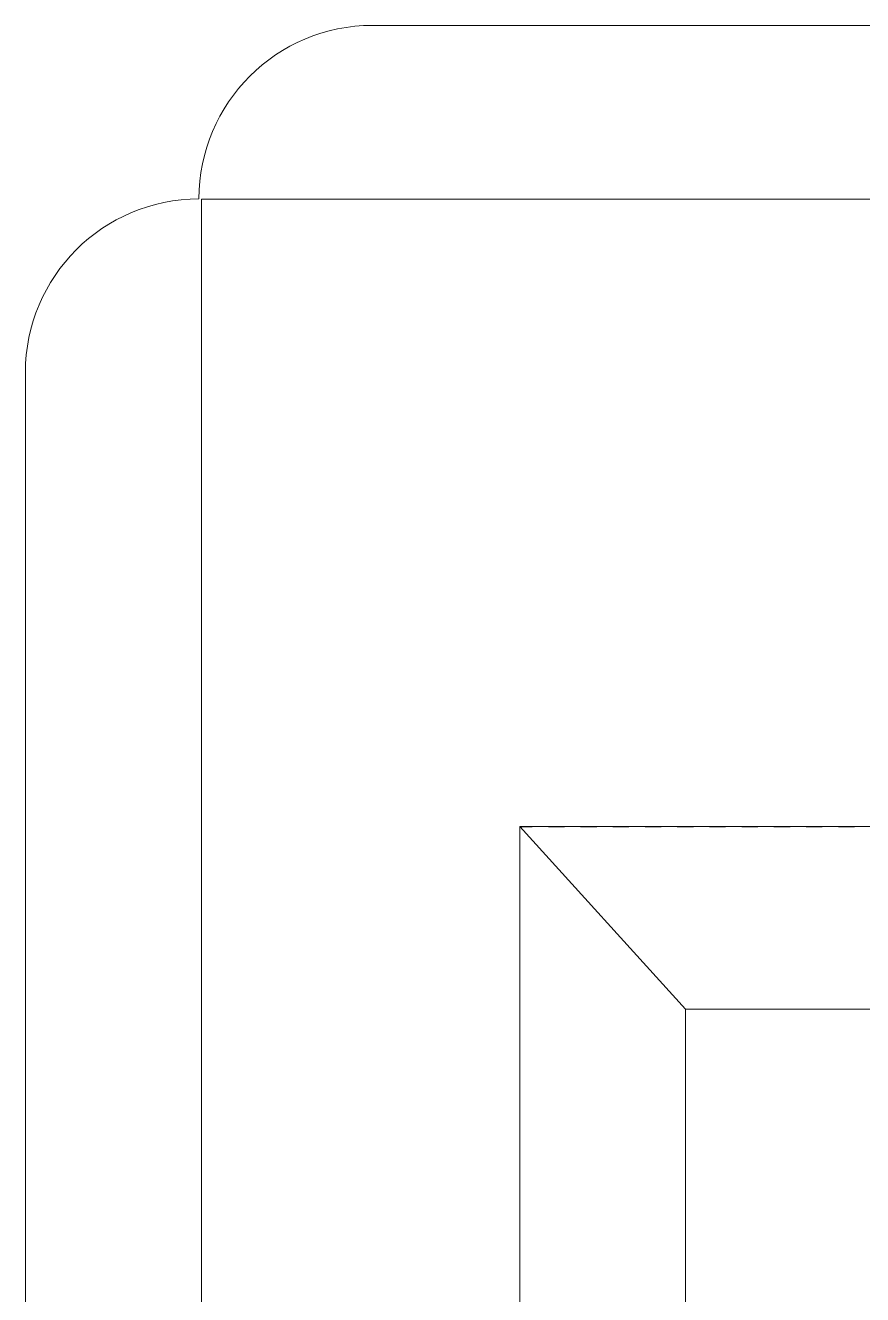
# Model space of a CAD drawing. Header units: millimetres. Extents: x 11 to 203, y -134 to -23.
# Drawn here: x 11 to 47.7, y -78.3 to -22.7 of the extents above; entities that cross this region are included whole.
import ezdxf

# ---------------------------------------------------------------- set-up
doc = ezdxf.new("R2010")
doc.units = ezdxf.units.MM
doc.header["$MEASUREMENT"] = 0
doc.linetypes.add('AI-Linetype-0', pattern=[1.411111, 0.705556, -0.705556])
doc.linetypes.add('AI-Linetype-3', pattern=[1.411111, 0.705556, -0.705556])
doc.layers.add('Layer 3', color=7, linetype='Continuous', lineweight=0)

# ---------------------------------------------------------------- blocks, each defined once
blk = doc.blocks.new('Block_1')
at = {"layer": 'Layer 3', "color": 250, "lineweight": 0}
for p, q in [((18.697, -30.339), (19.05, -30.339)), ((18.697, -30.692), (18.697, -30.339))]:
    blk.add_line(p, q, dxfattribs=at)
at = {"layer": 'Layer 3', "color": 250, "linetype": 'AI-Linetype-0', "lineweight": 0}
blk.add_line((19.756, -30.339), (194.381, -30.339), dxfattribs=at)
at = {"layer": 'Layer 3', "color": 250, "linetype": 'AI-Linetype-3', "lineweight": 0}
blk.add_line((18.697, -125.236), (18.697, -31.044), dxfattribs=at)
blk = doc.blocks.new('Block_0')
at = {"layer": 'Layer 3'}
blk.add_lwpolyline([(18.697, -30.339), (195.086, -30.339), (195.086, -126.294), (18.697, -126.294), (18.697, -30.339)], dxfattribs=at)
blk.add_blockref('Block_1', (0, 0), dxfattribs=at)
blk = doc.blocks.new('Block_3')
at = {"layer": 'Layer 3', "color": 250, "lineweight": 0}
for points, knots in [([(32.639, -57.979), (32.639, -57.979), (32.636, -57.979), (32.636, -57.979), (32.636, -57.979), (32.636, -57.822), (32.636, -57.822), (32.636, -57.822), (33.187, -57.822), (33.187, -57.822), (33.187, -57.822), (33.187, -57.825), (33.187, -57.825), (33.187, -57.825), (32.639, -57.825), (32.639, -57.825), (32.639, -57.825), (32.639, -57.979), (32.639, -57.979)], [0, 0, 0, 0, 1, 1, 1, 2, 2, 2, 3, 3, 3, 4, 4, 4, 5, 5, 5, 6, 6, 6, 6]), ([(73.637, -98.824), (73.637, -98.824), (32.637, -98.824), (32.637, -98.824), (32.637, -98.824), (32.637, -57.824), (32.637, -57.824), (32.637, -57.824), (73.637, -57.824), (73.637, -57.824), (73.637, -57.824), (73.637, -98.824), (73.637, -98.824)], [0, 0, 0, 0, 1, 1, 1, 2, 2, 2, 3, 3, 3, 4, 4, 4, 4]), ([(34.598, -57.825), (34.598, -57.825), (33.893, -57.825), (33.893, -57.825), (33.893, -57.825), (33.893, -57.822), (33.893, -57.822), (33.893, -57.822), (34.598, -57.822), (34.598, -57.822), (34.598, -57.822), (34.598, -57.825), (34.598, -57.825)], [0, 0, 0, 0, 1, 1, 1, 2, 2, 2, 3, 3, 3, 4, 4, 4, 4]), ([(36.01, -57.825), (36.01, -57.825), (35.304, -57.825), (35.304, -57.825), (35.304, -57.825), (35.304, -57.822), (35.304, -57.822), (35.304, -57.822), (36.01, -57.822), (36.01, -57.822), (36.01, -57.822), (36.01, -57.825), (36.01, -57.825)], [0, 0, 0, 0, 1, 1, 1, 2, 2, 2, 3, 3, 3, 4, 4, 4, 4]), ([(37.421, -57.825), (37.421, -57.825), (36.715, -57.825), (36.715, -57.825), (36.715, -57.825), (36.715, -57.822), (36.715, -57.822), (36.715, -57.822), (37.421, -57.822), (37.421, -57.822), (37.421, -57.822), (37.421, -57.825), (37.421, -57.825)], [0, 0, 0, 0, 1, 1, 1, 2, 2, 2, 3, 3, 3, 4, 4, 4, 4]), ([(38.832, -57.825), (38.832, -57.825), (38.126, -57.825), (38.126, -57.825), (38.126, -57.825), (38.126, -57.822), (38.126, -57.822), (38.126, -57.822), (38.832, -57.822), (38.832, -57.822), (38.832, -57.822), (38.832, -57.825), (38.832, -57.825)], [0, 0, 0, 0, 1, 1, 1, 2, 2, 2, 3, 3, 3, 4, 4, 4, 4]), ([(40.243, -57.825), (40.243, -57.825), (39.537, -57.825), (39.537, -57.825), (39.537, -57.825), (39.537, -57.822), (39.537, -57.822), (39.537, -57.822), (40.243, -57.822), (40.243, -57.822), (40.243, -57.822), (40.243, -57.825), (40.243, -57.825)], [0, 0, 0, 0, 1, 1, 1, 2, 2, 2, 3, 3, 3, 4, 4, 4, 4]), ([(41.654, -57.825), (41.654, -57.825), (40.948, -57.825), (40.948, -57.825), (40.948, -57.825), (40.948, -57.822), (40.948, -57.822), (40.948, -57.822), (41.654, -57.822), (41.654, -57.822), (41.654, -57.822), (41.654, -57.825), (41.654, -57.825)], [0, 0, 0, 0, 1, 1, 1, 2, 2, 2, 3, 3, 3, 4, 4, 4, 4]), ([(43.065, -57.825), (43.065, -57.825), (42.36, -57.825), (42.36, -57.825), (42.36, -57.825), (42.36, -57.822), (42.36, -57.822), (42.36, -57.822), (43.065, -57.822), (43.065, -57.822), (43.065, -57.822), (43.065, -57.825), (43.065, -57.825)], [0, 0, 0, 0, 1, 1, 1, 2, 2, 2, 3, 3, 3, 4, 4, 4, 4]), ([(44.476, -57.825), (44.476, -57.825), (43.771, -57.825), (43.771, -57.825), (43.771, -57.825), (43.771, -57.822), (43.771, -57.822), (43.771, -57.822), (44.476, -57.822), (44.476, -57.822), (44.476, -57.822), (44.476, -57.825), (44.476, -57.825)], [0, 0, 0, 0, 1, 1, 1, 2, 2, 2, 3, 3, 3, 4, 4, 4, 4]), ([(45.887, -57.825), (45.887, -57.825), (45.182, -57.825), (45.182, -57.825), (45.182, -57.825), (45.182, -57.822), (45.182, -57.822), (45.182, -57.822), (45.887, -57.822), (45.887, -57.822), (45.887, -57.822), (45.887, -57.825), (45.887, -57.825)], [0, 0, 0, 0, 1, 1, 1, 2, 2, 2, 3, 3, 3, 4, 4, 4, 4]), ([(47.298, -57.825), (47.298, -57.825), (46.593, -57.825), (46.593, -57.825), (46.593, -57.825), (46.593, -57.822), (46.593, -57.822), (46.593, -57.822), (47.298, -57.822), (47.298, -57.822), (47.298, -57.822), (47.298, -57.825), (47.298, -57.825)], [0, 0, 0, 0, 1, 1, 1, 2, 2, 2, 3, 3, 3, 4, 4, 4, 4]), ([(32.639, -59.391), (32.639, -59.391), (32.636, -59.391), (32.636, -59.391), (32.636, -59.391), (32.636, -58.685), (32.636, -58.685), (32.636, -58.685), (32.639, -58.685), (32.639, -58.685), (32.639, -58.685), (32.639, -59.391), (32.639, -59.391)], [0, 0, 0, 0, 1, 1, 1, 2, 2, 2, 3, 3, 3, 4, 4, 4, 4]), ([(32.639, -60.802), (32.639, -60.802), (32.636, -60.802), (32.636, -60.802), (32.636, -60.802), (32.636, -60.096), (32.636, -60.096), (32.636, -60.096), (32.639, -60.096), (32.639, -60.096), (32.639, -60.096), (32.639, -60.802), (32.639, -60.802)], [0, 0, 0, 0, 1, 1, 1, 2, 2, 2, 3, 3, 3, 4, 4, 4, 4]), ([(32.639, -62.213), (32.639, -62.213), (32.636, -62.213), (32.636, -62.213), (32.636, -62.213), (32.636, -61.507), (32.636, -61.507), (32.636, -61.507), (32.639, -61.507), (32.639, -61.507), (32.639, -61.507), (32.639, -62.213), (32.639, -62.213)], [0, 0, 0, 0, 1, 1, 1, 2, 2, 2, 3, 3, 3, 4, 4, 4, 4]), ([(32.639, -63.624), (32.639, -63.624), (32.636, -63.624), (32.636, -63.624), (32.636, -63.624), (32.636, -62.918), (32.636, -62.918), (32.636, -62.918), (32.639, -62.918), (32.639, -62.918), (32.639, -62.918), (32.639, -63.624), (32.639, -63.624)], [0, 0, 0, 0, 1, 1, 1, 2, 2, 2, 3, 3, 3, 4, 4, 4, 4]), ([(32.639, -65.035), (32.639, -65.035), (32.636, -65.035), (32.636, -65.035), (32.636, -65.035), (32.636, -64.329), (32.636, -64.329), (32.636, -64.329), (32.639, -64.329), (32.639, -64.329), (32.639, -64.329), (32.639, -65.035), (32.639, -65.035)], [0, 0, 0, 0, 1, 1, 1, 2, 2, 2, 3, 3, 3, 4, 4, 4, 4]), ([(32.639, -66.446), (32.639, -66.446), (32.636, -66.446), (32.636, -66.446), (32.636, -66.446), (32.636, -65.741), (32.636, -65.741), (32.636, -65.741), (32.639, -65.741), (32.639, -65.741), (32.639, -65.741), (32.639, -66.446), (32.639, -66.446)], [0, 0, 0, 0, 1, 1, 1, 2, 2, 2, 3, 3, 3, 4, 4, 4, 4]), ([(32.639, -67.857), (32.639, -67.857), (32.636, -67.857), (32.636, -67.857), (32.636, -67.857), (32.636, -67.152), (32.636, -67.152), (32.636, -67.152), (32.639, -67.152), (32.639, -67.152), (32.639, -67.152), (32.639, -67.857), (32.639, -67.857)], [0, 0, 0, 0, 1, 1, 1, 2, 2, 2, 3, 3, 3, 4, 4, 4, 4]), ([(32.639, -69.268), (32.639, -69.268), (32.636, -69.268), (32.636, -69.268), (32.636, -69.268), (32.636, -68.563), (32.636, -68.563), (32.636, -68.563), (32.639, -68.563), (32.639, -68.563), (32.639, -68.563), (32.639, -69.268), (32.639, -69.268)], [0, 0, 0, 0, 1, 1, 1, 2, 2, 2, 3, 3, 3, 4, 4, 4, 4]), ([(32.639, -70.679), (32.639, -70.679), (32.636, -70.679), (32.636, -70.679), (32.636, -70.679), (32.636, -69.974), (32.636, -69.974), (32.636, -69.974), (32.639, -69.974), (32.639, -69.974), (32.639, -69.974), (32.639, -70.679), (32.639, -70.679)], [0, 0, 0, 0, 1, 1, 1, 2, 2, 2, 3, 3, 3, 4, 4, 4, 4]), ([(32.639, -72.091), (32.639, -72.091), (32.636, -72.091), (32.636, -72.091), (32.636, -72.091), (32.636, -71.385), (32.636, -71.385), (32.636, -71.385), (32.639, -71.385), (32.639, -71.385), (32.639, -71.385), (32.639, -72.091), (32.639, -72.091)], [0, 0, 0, 0, 1, 1, 1, 2, 2, 2, 3, 3, 3, 4, 4, 4, 4]), ([(32.639, -73.502), (32.639, -73.502), (32.636, -73.502), (32.636, -73.502), (32.636, -73.502), (32.636, -72.796), (32.636, -72.796), (32.636, -72.796), (32.639, -72.796), (32.639, -72.796), (32.639, -72.796), (32.639, -73.502), (32.639, -73.502)], [0, 0, 0, 0, 1, 1, 1, 2, 2, 2, 3, 3, 3, 4, 4, 4, 4]), ([(32.639, -74.913), (32.639, -74.913), (32.636, -74.913), (32.636, -74.913), (32.636, -74.913), (32.636, -74.207), (32.636, -74.207), (32.636, -74.207), (32.639, -74.207), (32.639, -74.207), (32.639, -74.207), (32.639, -74.913), (32.639, -74.913)], [0, 0, 0, 0, 1, 1, 1, 2, 2, 2, 3, 3, 3, 4, 4, 4, 4]), ([(32.639, -76.324), (32.639, -76.324), (32.636, -76.324), (32.636, -76.324), (32.636, -76.324), (32.636, -75.618), (32.636, -75.618), (32.636, -75.618), (32.639, -75.618), (32.639, -75.618), (32.639, -75.618), (32.639, -76.324), (32.639, -76.324)], [0, 0, 0, 0, 1, 1, 1, 2, 2, 2, 3, 3, 3, 4, 4, 4, 4]), ([(32.639, -77.735), (32.639, -77.735), (32.636, -77.735), (32.636, -77.735), (32.636, -77.735), (32.636, -77.029), (32.636, -77.029), (32.636, -77.029), (32.639, -77.029), (32.639, -77.029), (32.639, -77.029), (32.639, -77.735), (32.639, -77.735)], [0, 0, 0, 0, 1, 1, 1, 2, 2, 2, 3, 3, 3, 4, 4, 4, 4])]:
    blk.add_open_spline(points, degree=3, knots=knots, dxfattribs=at)

msp = doc.modelspace()

# ---------------------------------------------------------------- linework, layer by layer
at = {"layer": 'Layer 3', "color": 250, "lineweight": 0}
msp.add_line((39.899, -65.824), (32.637, -57.824), dxfattribs=at)
msp.add_lwpolyline([(66.376, -90.824), (39.899, -90.824), (39.899, -65.824), (66.376, -65.824)], close=True, dxfattribs=at)
msp.add_open_spline([(202.502, -37.927), (202.502, -37.927), (202.502, -118.72), (202.502, -118.72), (202.502, -122.918), (199.097, -126.323), (194.899, -126.323), (194.899, -130.521), (191.495, -133.925), (187.297, -133.925), (187.297, -133.925), (26.19, -133.925), (26.19, -133.925), (24.091, -133.925), (22.19, -133.075), (20.814, -131.699), (19.438, -130.323), (18.588, -128.422), (18.588, -126.323), (14.39, -126.323), (10.986, -122.918), (10.986, -118.72), (10.986, -118.72), (10.986, -37.927), (10.986, -37.927), (10.986, -35.828), (11.836, -33.927), (13.212, -32.551), (14.587, -31.175), (16.489, -30.325), (18.588, -30.325), (18.588, -26.123), (21.992, -22.722), (26.19, -22.722), (26.19, -22.722), (187.297, -22.722), (187.297, -22.722), (189.396, -22.722), (191.297, -23.573), (192.673, -24.948), (194.049, -26.324), (194.899, -28.222), (194.899, -30.325), (196.998, -30.325), (198.9, -31.175), (200.275, -32.551), (201.651, -33.927), (202.502, -35.828), (202.502, -37.927)], degree=3, knots=[0, 0, 0, 0, 1, 1, 1, 2, 2, 2, 3, 3, 3, 4, 4, 4, 5, 5, 5, 6, 6, 6, 7, 7, 7, 8, 8, 8, 9, 9, 9, 10, 10, 10, 11, 11, 11, 12, 12, 12, 13, 13, 13, 14, 14, 14, 15, 15, 15, 16, 16, 16, 16], dxfattribs=at)

# ---------------------------------------------------------------- block references
at = {"layer": 'Layer 3'}
for name in ['Block_0', 'Block_3']:
    msp.add_blockref(name, (0, 0), dxfattribs=at)

doc.saveas('drawing.dxf')
